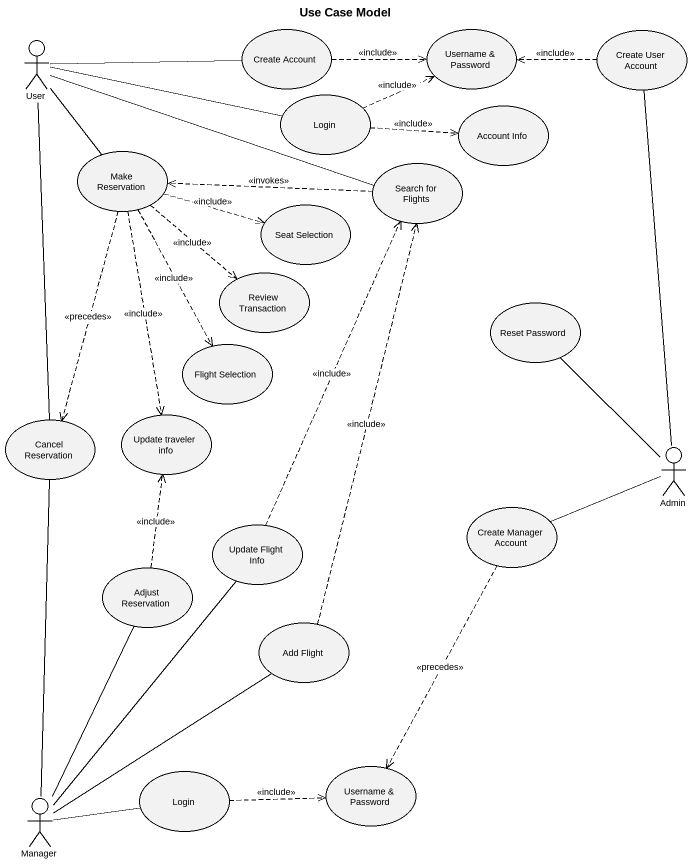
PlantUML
@startuml
title Use Case Model
usecase "Create Account" as Create_Account
usecase "Username & Password" as Username_Password
usecase "Create User Account" as Create_User_Account
actor User
usecase Login
usecase "Account Info" as Account_Info
usecase "Make Reservation" as Make_Reservation
usecase "Search for Flights" as Search_for_Flights
usecase "Seat Selection" as Seat_Selection
usecase "Review Transaction" as Review_Transaction
usecase "Reset Password" as Reset_Password
usecase "Flight Selection" as Flight_Selection
usecase "Cancel Reservation" as Cancel_Reservation
usecase "Update traveler info" as Update_traveler_info
actor Admin
usecase "Update Flight Info" as Update_Flight_Info
usecase "Create Manager Account" as Create_Manager_Account
usecase "Adjust Reservation" as Adjust_Reservation
usecase "Add Flight" as Add_Flight
usecase "Login" as Login_2
usecase "Username & Password" as Username_Password_2
actor Manager
Create_Account .right.> Username_Password : <<include>>
Create_User_Account .left.> Username_Password : <<include>>
User -right- Create_Account
User -right- Login
User -- Make_Reservation
User -right- Search_for_Flights
User -- Cancel_Reservation
Login .right.> Username_Password : <<include>>
Login .right.> Account_Info : <<include>>
Make_Reservation .right.> Seat_Selection : <<include>>
Make_Reservation ..> Review_Transaction : <<include>>
Make_Reservation ..> Flight_Selection : <<include>>
Make_Reservation ..> Cancel_Reservation : <<precedes>>
Make_Reservation ..> Update_traveler_info : <<include>>
Search_for_Flights .left.> Make_Reservation : <<invokes>>
Cancel_Reservation -- Manager
Admin -up- Create_User_Account
Admin -up- Reset_Password
Admin -left- Create_Manager_Account
Update_Flight_Info .up.> Search_for_Flights : <<include>>
Create_Manager_Account ..> Username_Password_2 : <<precedes>>
Adjust_Reservation .up.> Update_traveler_info : <<include>>
Adjust_Reservation -- Manager
Add_Flight .up.> Search_for_Flights : <<include>>
Login_2 .right.> Username_Password_2 : <<include>>
Manager -up- Update_Flight_Info
Manager -up- Add_Flight
Manager -right- Login_2
@enduml
